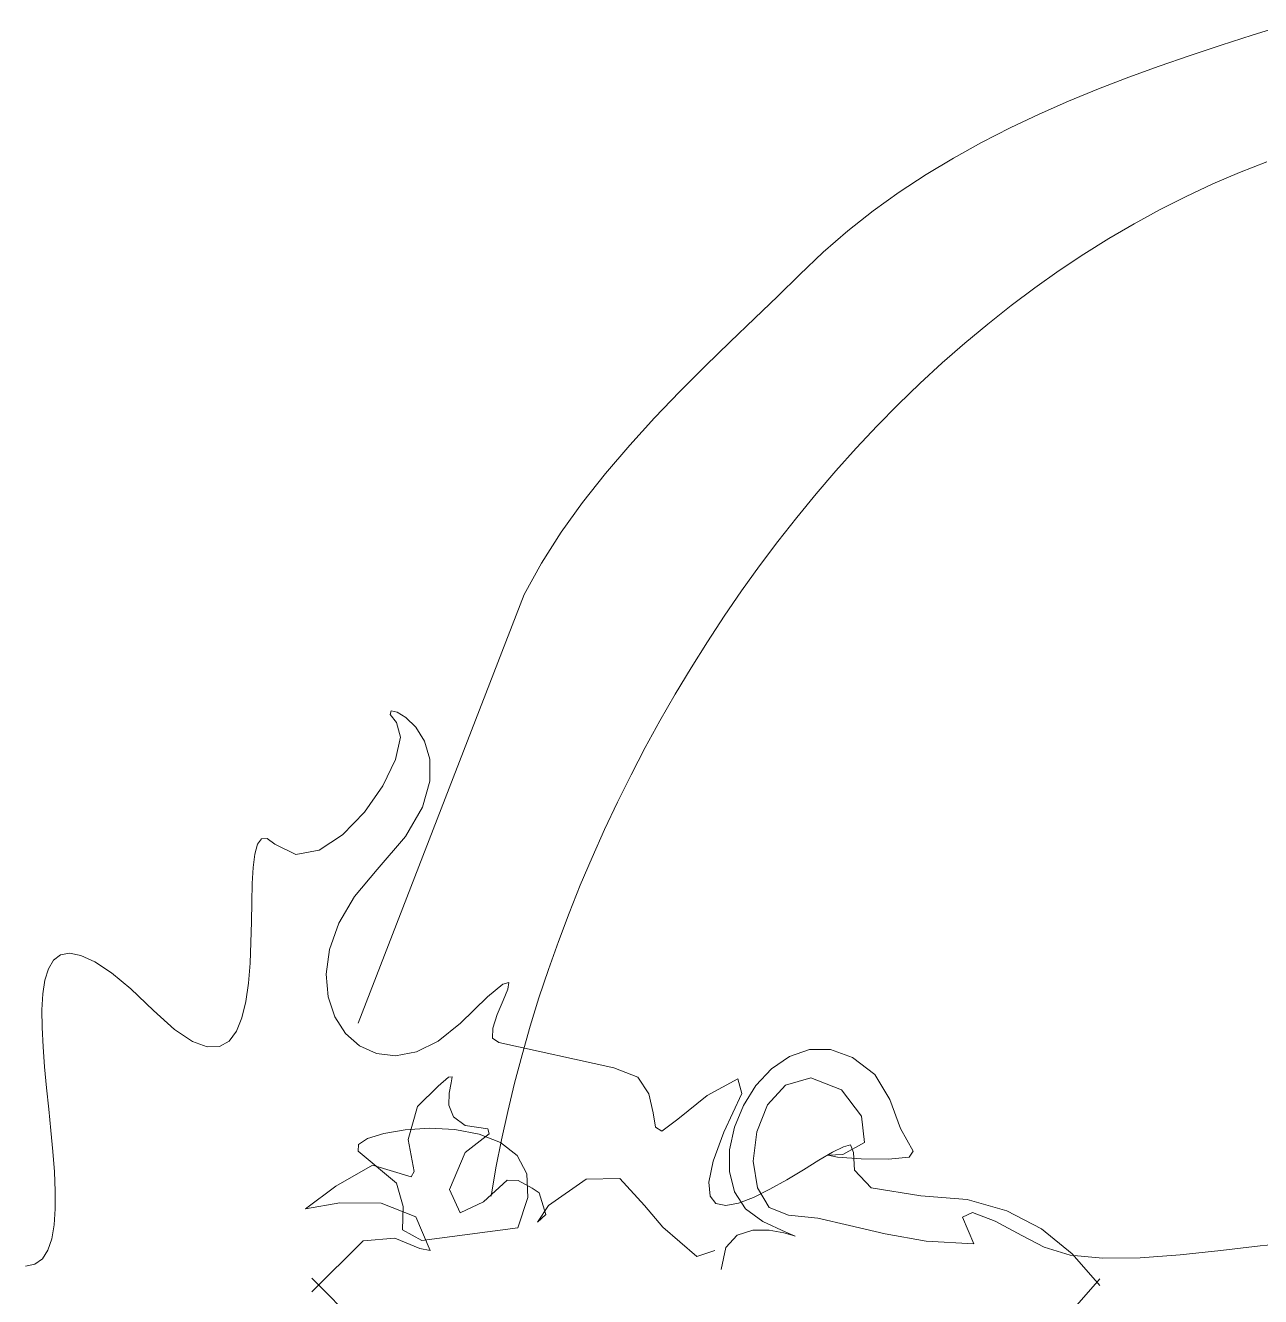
# Model space of a CAD drawing. Header units: centimetres. Extents: x 134057 to 145613, y 5028 to 39996.
# Drawn here: x 141001.5 to 141053.7, y 25234.6 to 25288.4 of the extents above; entities that cross this region are included whole.
import ezdxf

# ---------------------------------------------------------------- set-up
doc = ezdxf.new("R2010")
doc.units = ezdxf.units.CM
doc.layers.add('TEXT', color=3, linetype='Continuous', lineweight=20)

msp = doc.modelspace()

# ---------------------------------------------------------------- linework, layer by layer
at = {"layer": 'TEXT', "color": 2, "linetype": 'Continuous', "lineweight": 13}
for p, q in [((141054.703, 25288.416), (141053.379, 25288.004)), ((141053.379, 25288.004), (141052.06, 25287.582)), ((141050.747, 25287.147), (141049.443, 25286.695)), ((141052.06, 25287.582), (141050.747, 25287.147)), ((141049.443, 25286.695), (141048.151, 25286.224)), ((141048.151, 25286.224), (141046.871, 25285.729)), ((141046.871, 25285.729), (141045.605, 25285.209)), ((141045.605, 25285.209), (141044.357, 25284.659)), ((141044.357, 25284.659), (141043.128, 25284.076)), ((141043.128, 25284.076), (141041.919, 25283.458)), ((141041.919, 25283.458), (141040.733, 25282.8)), ((141040.733, 25282.8), (141039.572, 25282.101)), ((141052.841, 25282.194), (141053.993, 25282.646)), ((141052.841, 25282.194), (141053.993, 25282.646)), ((141039.572, 25282.101), (141038.438, 25281.356)), ((141050.582, 25281.18), (141051.704, 25281.705)), ((141050.582, 25281.18), (141051.704, 25281.705)), ((141051.704, 25281.705), (141052.841, 25282.194)), ((141051.704, 25281.705), (141052.841, 25282.194)), ((141038.438, 25281.356), (141037.332, 25280.562)), ((141049.476, 25280.619), (141050.582, 25281.18)), ((141049.476, 25280.619), (141050.582, 25281.18)), ((141048.384, 25280.023), (141049.476, 25280.619)), ((141048.384, 25280.023), (141049.476, 25280.619)), ((141037.332, 25280.562), (141036.258, 25279.717)), ((141036.258, 25279.717), (141035.216, 25278.816)), ((141047.309, 25279.394), (141048.384, 25280.023)), ((141047.309, 25279.394), (141048.384, 25280.023)), ((141046.25, 25278.732), (141047.309, 25279.394)), ((141046.25, 25278.732), (141047.309, 25279.394)), ((141035.216, 25278.816), (141034.209, 25277.858)), ((141045.207, 25278.038), (141046.25, 25278.732)), ((141045.207, 25278.038), (141046.25, 25278.732)), ((141044.181, 25277.313), (141045.207, 25278.038)), ((141044.181, 25277.313), (141045.207, 25278.038)), ((141034.209, 25277.858), (141033.293, 25276.955)), ((141033.293, 25276.955), (141032.313, 25276.009)), ((141043.172, 25276.559), (141044.181, 25277.313)), ((141043.172, 25276.559), (141044.181, 25277.313)), ((141042.181, 25275.776), (141043.172, 25276.559)), ((141042.181, 25275.776), (141043.172, 25276.559)), ((141032.313, 25276.009), (141031.286, 25275.019)), ((141041.207, 25274.965), (141042.181, 25275.776)), ((141041.207, 25274.965), (141042.181, 25275.776)), ((141031.286, 25275.019), (141030.228, 25273.987)), ((141040.252, 25274.127), (141041.207, 25274.965)), ((141040.252, 25274.127), (141041.207, 25274.965)), ((141030.228, 25273.987), (141029.156, 25272.914)), ((141039.315, 25273.263), (141040.252, 25274.127)), ((141039.315, 25273.263), (141040.252, 25274.127)), ((141038.396, 25272.374), (141039.315, 25273.263)), ((141038.396, 25272.374), (141039.315, 25273.263)), ((141029.156, 25272.914), (141028.084, 25271.8)), ((141037.497, 25271.461), (141038.396, 25272.374)), ((141037.497, 25271.461), (141038.396, 25272.374)), ((141028.084, 25271.8), (141027.029, 25270.647)), ((141036.617, 25270.526), (141037.497, 25271.461)), ((141036.617, 25270.526), (141037.497, 25271.461)), ((141027.029, 25270.647), (141026.007, 25269.455)), ((141035.757, 25269.568), (141036.617, 25270.526)), ((141035.757, 25269.568), (141036.617, 25270.526)), ((141026.007, 25269.455), (141025.034, 25268.226)), ((141034.917, 25268.588), (141035.757, 25269.568)), ((141034.917, 25268.588), (141035.757, 25269.568)), ((141034.097, 25267.589), (141034.917, 25268.588)), ((141034.097, 25267.589), (141034.917, 25268.588)), ((141025.034, 25268.226), (141024.126, 25266.959)), ((141033.298, 25266.571), (141034.097, 25267.589)), ((141033.298, 25266.571), (141034.097, 25267.589)), ((141024.126, 25266.959), (141023.298, 25265.658)), ((141032.52, 25265.534), (141033.298, 25266.571)), ((141032.52, 25265.534), (141033.298, 25266.571)), ((141023.298, 25265.658), (141022.568, 25264.321)), ((141031.763, 25264.48), (141032.52, 25265.534)), ((141031.763, 25264.48), (141032.52, 25265.534)), ((141031.028, 25263.41), (141031.763, 25264.48)), ((141031.028, 25263.41), (141031.763, 25264.48)), ((141022.568, 25264.321), (141015.529, 25246.182)), ((141030.315, 25262.324), (141031.028, 25263.41)), ((141030.315, 25262.324), (141031.028, 25263.41)), ((141029.624, 25261.224), (141030.315, 25262.324)), ((141029.624, 25261.224), (141030.315, 25262.324)), ((141028.956, 25260.11), (141029.624, 25261.224)), ((141028.956, 25260.11), (141029.624, 25261.224)), ((141028.31, 25258.984), (141028.956, 25260.11)), ((141028.31, 25258.984), (141028.956, 25260.11)), ((141016.929, 25259.396), (141016.89, 25259.25)), ((141016.89, 25259.25), (141017.153, 25258.906)), ((141017.181, 25259.351), (141016.929, 25259.396)), ((141017.558, 25259.12), (141017.181, 25259.351)), ((141017.974, 25258.706), (141017.558, 25259.12)), ((141017.153, 25258.906), (141017.332, 25258.286)), ((141018.339, 25258.116), (141017.974, 25258.706)), ((141027.688, 25257.847), (141028.31, 25258.984)), ((141027.688, 25257.847), (141028.31, 25258.984)), ((141017.332, 25258.286), (141017.111, 25257.341)), ((141018.567, 25257.353), (141018.339, 25258.116)), ((141027.089, 25256.698), (141027.688, 25257.847)), ((141027.089, 25256.698), (141027.688, 25257.847)), ((141017.111, 25257.341), (141016.572, 25256.232)), ((141018.569, 25256.423), (141018.567, 25257.353)), ((141018.257, 25255.331), (141018.569, 25256.423)), ((141026.515, 25255.541), (141027.089, 25256.698)), ((141026.515, 25255.541), (141027.089, 25256.698)), ((141016.572, 25256.232), (141015.799, 25255.116)), ((141017.544, 25254.082), (141018.257, 25255.331)), ((141025.964, 25254.374), (141026.515, 25255.541)), ((141025.964, 25254.374), (141026.515, 25255.541)), ((141015.799, 25255.116), (141014.874, 25254.153)), ((141025.439, 25253.2), (141025.964, 25254.374)), ((141025.439, 25253.2), (141025.964, 25254.374)), ((141011.277, 25253.754), (141011.162, 25253.342)), ((141011.449, 25253.982), (141011.277, 25253.754)), ((141011.688, 25253.995), (141011.449, 25253.982)), ((141012.009, 25253.763), (141011.688, 25253.995)), ((141012.896, 25253.317), (141012.009, 25253.763)), ((141014.874, 25254.153), (141013.879, 25253.5)), ((141016.341, 25252.68), (141017.544, 25254.082)), ((141011.162, 25253.342), (141011.091, 25252.777)), ((141013.879, 25253.5), (141012.896, 25253.317)), ((141024.937, 25252.02), (141025.439, 25253.2)), ((141024.937, 25252.02), (141025.439, 25253.2)), ((141011.091, 25252.777), (141011.052, 25252.089)), ((141015.375, 25251.545), (141016.341, 25252.68)), ((141011.052, 25252.089), (141011.031, 25251.308)), ((141024.462, 25250.833), (141024.937, 25252.02)), ((141024.462, 25250.833), (141024.937, 25252.02)), ((141011.031, 25251.308), (141011.017, 25250.466)), ((141014.711, 25250.411), (141015.375, 25251.545)), ((141024.011, 25249.642), (141024.462, 25250.833)), ((141024.011, 25249.642), (141024.462, 25250.833)), ((141011.017, 25250.466), (141010.998, 25249.593)), ((141014.321, 25249.306), (141014.711, 25250.411)), ((141010.998, 25249.593), (141010.96, 25248.72)), ((141023.587, 25248.447), (141024.011, 25249.642)), ((141023.587, 25248.447), (141024.011, 25249.642)), ((141002.938, 25249.069), (141002.64, 25248.846)), ((141003.322, 25249.142), (141002.938, 25249.069)), ((141003.803, 25249.05), (141003.322, 25249.142)), ((141004.389, 25248.776), (141003.803, 25249.05)), ((141014.181, 25248.258), (141014.321, 25249.306)), ((141002.422, 25248.486), (141002.273, 25248.007)), ((141002.64, 25248.846), (141002.422, 25248.486)), ((141005.089, 25248.308), (141004.389, 25248.776)), ((141010.96, 25248.72), (141010.892, 25247.877)), ((141023.188, 25247.249), (141023.587, 25248.447)), ((141023.188, 25247.249), (141023.587, 25248.447)), ((141002.273, 25248.007), (141002.185, 25247.422)), ((141005.911, 25247.628), (141005.089, 25248.308)), ((141010.892, 25247.877), (141010.781, 25247.096)), ((141014.264, 25247.297), (141014.181, 25248.258)), ((141021.656, 25247.826), (141021.012, 25247.295)), ((141021.906, 25247.897), (141021.656, 25247.826)), ((141021.875, 25247.626), (141021.906, 25247.897)), ((141002.185, 25247.422), (141002.149, 25246.746)), ((141006.865, 25246.723), (141005.911, 25247.628)), ((141014.544, 25246.451), (141014.264, 25247.297)), ((141021.012, 25247.295), (141019.86, 25246.182)), ((141021.676, 25247.135), (141021.875, 25247.626)), ((141022.816, 25246.049), (141023.188, 25247.249)), ((141022.816, 25246.049), (141023.188, 25247.249)), ((141002.149, 25246.746), (141002.156, 25245.996)), ((141007.765, 25245.912), (141006.865, 25246.723)), ((141010.781, 25247.096), (141010.615, 25246.406)), ((141021.425, 25246.543), (141021.676, 25247.135)), ((141010.615, 25246.406), (141010.381, 25245.839)), ((141014.996, 25245.75), (141014.544, 25246.451)), ((141019.86, 25246.182), (141018.923, 25245.413)), ((141021.233, 25245.971), (141021.425, 25246.543)), ((141002.156, 25245.996), (141002.198, 25245.184)), ((141008.522, 25245.407), (141007.765, 25245.912)), ((141010.381, 25245.839), (141010.068, 25245.425)), ((141015.594, 25245.221), (141014.996, 25245.75)), ((141021.215, 25245.54), (141021.233, 25245.971)), ((141022.471, 25244.848), (141022.816, 25246.049)), ((141022.471, 25244.848), (141022.816, 25246.049)), ((141002.198, 25245.184), (141002.265, 25244.327)), ((141009.15, 25245.178), (141008.522, 25245.407)), ((141009.661, 25245.194), (141009.15, 25245.178)), ((141010.068, 25245.425), (141009.661, 25245.194)), ((141016.311, 25244.894), (141015.594, 25245.221)), ((141018.923, 25245.413), (141018.001, 25244.961)), ((141021.485, 25245.37), (141021.215, 25245.54)), ((141026.358, 25244.287), (141021.485, 25245.37)), ((141017.122, 25244.798), (141016.311, 25244.894)), ((141018.001, 25244.961), (141017.122, 25244.798)), ((141022.153, 25243.648), (141022.471, 25244.848)), ((141022.153, 25243.648), (141022.471, 25244.848)), ((141033.03, 25244.245), (141033.791, 25244.772)), ((141033.03, 25244.245), (141033.791, 25244.772)), ((141033.791, 25244.772), (141034.633, 25245.063)), ((141033.791, 25244.772), (141034.633, 25245.063)), ((141034.633, 25245.063), (141035.531, 25245.067)), ((141034.633, 25245.063), (141035.531, 25245.067)), ((141035.531, 25245.067), (141036.463, 25244.733)), ((141035.531, 25245.067), (141036.463, 25244.733)), ((141036.463, 25244.733), (141037.403, 25244.008)), ((141036.463, 25244.733), (141037.403, 25244.008)), ((141002.265, 25244.327), (141002.349, 25243.44)), ((141027.367, 25243.901), (141026.358, 25244.287)), ((141032.372, 25243.536), (141033.03, 25244.245)), ((141032.372, 25243.536), (141033.03, 25244.245)), ((141018.046, 25242.655), (141018.919, 25243.513)), ((141018.046, 25242.655), (141018.919, 25243.513)), ((141018.919, 25243.513), (141019.365, 25243.9)), ((141018.919, 25243.513), (141019.365, 25243.9)), ((141019.365, 25243.9), (141019.51, 25243.913)), ((141019.365, 25243.9), (141019.51, 25243.913)), ((141019.477, 25243.652), (141019.392, 25243.216)), ((141019.477, 25243.652), (141019.392, 25243.216)), ((141019.51, 25243.913), (141019.477, 25243.652)), ((141019.51, 25243.913), (141019.477, 25243.652)), ((141021.863, 25242.448), (141022.153, 25243.648)), ((141021.863, 25242.448), (141022.153, 25243.648)), ((141027.842, 25243.184), (141027.367, 25243.901)), ((141031.612, 25243.826), (141030.309, 25243.124)), ((141031.773, 25243.204), (141031.612, 25243.826)), ((141031.842, 25242.694), (141032.372, 25243.536)), ((141031.842, 25242.694), (141032.372, 25243.536)), ((141033.627, 25243.55), (141032.862, 25242.719)), ((141033.627, 25243.55), (141032.862, 25242.719)), ((141034.696, 25243.873), (141033.627, 25243.55)), ((141034.696, 25243.873), (141033.627, 25243.55)), ((141035.992, 25243.365), (141034.696, 25243.873)), ((141035.992, 25243.365), (141034.696, 25243.873)), ((141037.403, 25244.008), (141038.035, 25242.955)), ((141037.403, 25244.008), (141038.035, 25242.955)), ((141002.349, 25243.44), (141002.441, 25242.538)), ((141019.392, 25243.216), (141019.379, 25242.705)), ((141019.392, 25243.216), (141019.379, 25242.705)), ((141028.016, 25242.392), (141027.842, 25243.184)), ((141030.309, 25243.124), (141029.065, 25242.121)), ((141031.016, 25241.573), (141031.773, 25243.204)), ((141036.845, 25242.248), (141035.992, 25243.365)), ((141036.845, 25242.248), (141035.992, 25243.365)), ((141038.035, 25242.955), (141038.486, 25241.722)), ((141038.035, 25242.955), (141038.486, 25241.722)), ((141002.441, 25242.538), (141002.532, 25241.635)), ((141017.645, 25241.251), (141018.046, 25242.655)), ((141017.645, 25241.251), (141018.046, 25242.655)), ((141019.379, 25242.705), (141019.564, 25242.217)), ((141019.379, 25242.705), (141019.564, 25242.217)), ((141021.6, 25241.25), (141021.863, 25242.448)), ((141021.6, 25241.25), (141021.863, 25242.448)), ((141031.463, 25241.773), (141031.842, 25242.694)), ((141031.463, 25241.773), (141031.842, 25242.694)), ((141032.862, 25242.719), (141032.405, 25241.582)), ((141032.862, 25242.719), (141032.405, 25241.582)), ((141019.564, 25242.217), (141020.07, 25241.851)), ((141019.564, 25242.217), (141020.07, 25241.851)), ((141028.123, 25241.78), (141028.016, 25242.392)), ((141029.065, 25242.121), (141028.395, 25241.605)), ((141036.961, 25241.132), (141036.845, 25242.248)), ((141036.961, 25241.132), (141036.845, 25242.248)), ((141002.532, 25241.635), (141002.614, 25240.747)), ((141016.624, 25241.516), (141015.936, 25241.297)), ((141017.524, 25241.67), (141016.624, 25241.516)), ((141018.552, 25241.733), (141017.524, 25241.67)), ((141019.624, 25241.681), (141018.552, 25241.733)), ((141020.656, 25241.488), (141019.624, 25241.681)), ((141021.084, 25241.491), (141020.061, 25240.704)), ((141021.084, 25241.491), (141020.061, 25240.704)), ((141020.07, 25241.851), (141021.024, 25241.707)), ((141020.07, 25241.851), (141021.024, 25241.707)), ((141021.565, 25241.128), (141020.656, 25241.488)), ((141021.024, 25241.707), (141021.084, 25241.491)), ((141021.024, 25241.707), (141021.084, 25241.491)), ((141028.395, 25241.605), (141028.123, 25241.78)), ((141030.563, 25240.333), (141031.016, 25241.573)), ((141031.259, 25240.824), (141031.463, 25241.773)), ((141031.259, 25240.824), (141031.463, 25241.773)), ((141032.405, 25241.582), (141032.26, 25240.343)), ((141032.405, 25241.582), (141032.26, 25240.343)), ((141038.486, 25241.722), (141039.027, 25240.759)), ((141038.486, 25241.722), (141039.027, 25240.759)), ((141015.543, 25241.039), (141015.529, 25240.767)), ((141015.936, 25241.297), (141015.543, 25241.039)), ((141017.905, 25239.907), (141017.645, 25241.251)), ((141017.905, 25239.907), (141017.645, 25241.251)), ((141021.365, 25240.055), (141021.6, 25241.25)), ((141021.365, 25240.055), (141021.6, 25241.25)), ((141022.267, 25240.577), (141021.565, 25241.128)), ((141031.254, 25239.898), (141031.259, 25240.824)), ((141031.254, 25239.898), (141031.259, 25240.824)), ((141036.071, 25240.951), (141035.613, 25240.718)), ((141036.049, 25240.624), (141036.961, 25241.132)), ((141036.049, 25240.624), (141036.961, 25241.132)), ((141036.375, 25241.038), (141036.071, 25240.951)), ((141036.498, 25240.7), (141036.375, 25241.038)), ((141002.614, 25240.747), (141002.677, 25239.889)), ((141015.529, 25240.767), (141017.153, 25239.414)), ((141020.061, 25240.704), (141019.399, 25239.135)), ((141020.061, 25240.704), (141019.399, 25239.135)), ((141022.679, 25239.808), (141022.267, 25240.577)), ((141030.38, 25239.444), (141030.563, 25240.333)), ((141032.26, 25240.343), (141032.432, 25239.206)), ((141032.26, 25240.343), (141032.432, 25239.206)), ((141035.039, 25240.38), (141034.382, 25239.978)), ((141035.613, 25240.718), (141035.039, 25240.38)), ((141035.424, 25240.587), (141036.049, 25240.624)), ((141035.424, 25240.587), (141036.049, 25240.624)), ((141035.829, 25240.509), (141035.424, 25240.587)), ((141035.829, 25240.509), (141035.424, 25240.587)), ((141036.828, 25240.438), (141035.829, 25240.509)), ((141036.828, 25240.438), (141035.829, 25240.509)), ((141036.544, 25239.955), (141036.498, 25240.7)), ((141037.985, 25240.423), (141036.828, 25240.438)), ((141037.985, 25240.423), (141036.828, 25240.438)), ((141038.863, 25240.514), (141037.985, 25240.423)), ((141038.863, 25240.514), (141037.985, 25240.423)), ((141039.027, 25240.759), (141038.863, 25240.514)), ((141039.027, 25240.759), (141038.863, 25240.514)), ((141002.677, 25239.889), (141002.712, 25239.075)), ((141014.586, 25239.275), (141016.136, 25240.168)), ((141014.586, 25239.275), (141016.136, 25240.168)), ((141016.136, 25240.168), (141017.775, 25239.676)), ((141016.136, 25240.168), (141017.775, 25239.676)), ((141017.775, 25239.676), (141017.905, 25239.907)), ((141017.775, 25239.676), (141017.905, 25239.907)), ((141021.159, 25238.864), (141021.365, 25240.055)), ((141021.159, 25238.864), (141021.365, 25240.055)), ((141022.717, 25238.797), (141022.679, 25239.808)), ((141031.471, 25239.048), (141031.254, 25239.898)), ((141031.471, 25239.048), (141031.254, 25239.898)), ((141034.382, 25239.978), (141033.678, 25239.554)), ((141037.251, 25239.211), (141036.544, 25239.955)), ((141013.308, 25238.323), (141014.586, 25239.275)), ((141013.308, 25238.323), (141014.586, 25239.275)), ((141017.153, 25239.414), (141017.434, 25238.421)), ((141020.843, 25238.624), (141021.836, 25239.541)), ((141020.843, 25238.624), (141021.836, 25239.541)), ((141021.836, 25239.541), (141022.307, 25239.521)), ((141021.836, 25239.541), (141022.307, 25239.521)), ((141022.307, 25239.521), (141022.899, 25239.2)), ((141022.307, 25239.521), (141022.899, 25239.2)), ((141022.899, 25239.2), (141023.19, 25239)), ((141022.899, 25239.2), (141023.19, 25239)), ((141023.596, 25238.458), (141025.19, 25239.571)), ((141023.596, 25238.458), (141025.19, 25239.571)), ((141025.19, 25239.571), (141026.604, 25239.601)), ((141025.19, 25239.571), (141026.604, 25239.601)), ((141026.604, 25239.601), (141027.657, 25238.458)), ((141026.604, 25239.601), (141027.657, 25238.458)), ((141030.43, 25238.864), (141030.38, 25239.444)), ((141032.432, 25239.206), (141032.927, 25238.374)), ((141032.432, 25239.206), (141032.927, 25238.374)), ((141033.678, 25239.554), (141032.962, 25239.149)), ((141039.353, 25238.872), (141037.251, 25239.211)), ((141002.712, 25239.075), (141002.711, 25238.321)), ((141019.399, 25239.135), (141019.851, 25238.157)), ((141019.399, 25239.135), (141019.851, 25238.157)), ((141022.297, 25237.518), (141022.717, 25238.797)), ((141023.19, 25239), (141023.475, 25238.077)), ((141023.19, 25239), (141023.475, 25238.077)), ((141030.68, 25238.551), (141030.43, 25238.864)), ((141031.933, 25238.325), (141031.471, 25239.048)), ((141031.933, 25238.325), (141031.471, 25239.048)), ((141032.269, 25238.805), (141031.634, 25238.563)), ((141032.962, 25239.149), (141032.269, 25238.805)), ((141041.311, 25238.712), (141039.353, 25238.872)), ((141042.996, 25238.24), (141041.311, 25238.712)), ((141002.711, 25238.321), (141002.665, 25237.642)), ((141014.761, 25238.581), (141013.308, 25238.323)), ((141014.761, 25238.581), (141013.308, 25238.323)), ((141016.506, 25238.56), (141014.761, 25238.581)), ((141016.506, 25238.56), (141014.761, 25238.581)), ((141017.972, 25237.98), (141016.506, 25238.56)), ((141017.972, 25237.98), (141016.506, 25238.56)), ((141017.434, 25238.421), (141017.414, 25237.428)), ((141019.851, 25238.157), (141020.843, 25238.624)), ((141019.851, 25238.157), (141020.843, 25238.624)), ((141023.129, 25237.756), (141023.596, 25238.458)), ((141023.129, 25237.756), (141023.596, 25238.458)), ((141027.657, 25238.458), (141028.429, 25237.546)), ((141027.657, 25238.458), (141028.429, 25237.546)), ((141031.093, 25238.465), (141030.68, 25238.551)), ((141031.634, 25238.563), (141031.093, 25238.465)), ((141032.665, 25237.781), (141031.933, 25238.325)), ((141032.665, 25237.781), (141031.933, 25238.325)), ((141032.927, 25238.374), (141033.748, 25238.052)), ((141032.927, 25238.374), (141033.748, 25238.052)), ((141041.116, 25237.963), (141041.537, 25238.17)), ((141041.116, 25237.963), (141041.537, 25238.17)), ((141041.537, 25238.17), (141042.496, 25237.799)), ((141041.537, 25238.17), (141042.496, 25237.799)), ((141044.46, 25237.469), (141042.996, 25238.24)), ((141002.665, 25237.642), (141002.565, 25237.053)), ((141018.587, 25236.563), (141017.972, 25237.98)), ((141018.587, 25236.563), (141017.972, 25237.98)), ((141023.475, 25238.077), (141023.129, 25237.756)), ((141023.475, 25238.077), (141023.129, 25237.756)), ((141033.639, 25237.328), (141032.665, 25237.781)), ((141033.639, 25237.328), (141032.665, 25237.781)), ((141033.748, 25238.052), (141034.994, 25237.925)), ((141033.748, 25238.052), (141034.994, 25237.925)), ((141034.994, 25237.925), (141036.336, 25237.623)), ((141034.994, 25237.925), (141036.336, 25237.623)), ((141036.336, 25237.623), (141037.842, 25237.263)), ((141036.336, 25237.623), (141037.842, 25237.263)), ((141041.599, 25236.834), (141041.116, 25237.963)), ((141041.599, 25236.834), (141041.116, 25237.963)), ((141042.496, 25237.799), (141043.631, 25237.193)), ((141042.496, 25237.799), (141043.631, 25237.193)), ((141002.565, 25237.053), (141002.403, 25236.568)), ((141015.744, 25236.969), (141017.083, 25237.074)), ((141015.744, 25236.969), (141017.083, 25237.074)), ((141017.083, 25237.074), (141018.151, 25236.638)), ((141017.083, 25237.074), (141018.151, 25236.638)), ((141017.414, 25237.428), (141018.236, 25236.977)), ((141018.236, 25236.977), (141022.297, 25237.518)), ((141028.429, 25237.546), (141029.863, 25236.302)), ((141028.429, 25237.546), (141029.863, 25236.302)), ((141031.095, 25236.685), (141031.58, 25237.208)), ((141031.095, 25236.685), (141031.58, 25237.208)), ((141031.58, 25237.208), (141032.234, 25237.42)), ((141031.58, 25237.208), (141032.234, 25237.42)), ((141032.234, 25237.42), (141032.932, 25237.422)), ((141032.234, 25237.42), (141032.932, 25237.422)), ((141032.932, 25237.422), (141033.547, 25237.313)), ((141032.932, 25237.422), (141033.547, 25237.313)), ((141033.547, 25237.313), (141033.954, 25237.195)), ((141033.547, 25237.313), (141033.954, 25237.195)), ((141034.026, 25237.166), (141033.639, 25237.328)), ((141034.026, 25237.166), (141033.639, 25237.328)), ((141033.954, 25237.195), (141034.026, 25237.166)), ((141033.954, 25237.195), (141034.026, 25237.166)), ((141037.842, 25237.263), (141039.574, 25236.96)), ((141037.842, 25237.263), (141039.574, 25236.96)), ((141043.631, 25237.193), (141044.577, 25236.698)), ((141043.631, 25237.193), (141044.577, 25236.698)), ((141045.755, 25236.412), (141044.46, 25237.469)), ((141002.403, 25236.568), (141002.169, 25236.204)), ((141013.579, 25234.803), (141015.744, 25236.969)), ((141013.579, 25234.803), (141015.744, 25236.969)), ((141018.151, 25236.638), (141018.587, 25236.563)), ((141018.151, 25236.638), (141018.587, 25236.563)), ((141029.863, 25236.302), (141030.635, 25236.563)), ((141029.863, 25236.302), (141030.635, 25236.563)), ((141030.905, 25235.751), (141031.095, 25236.685)), ((141030.905, 25235.751), (141031.095, 25236.685)), ((141039.574, 25236.96), (141041.599, 25236.834)), ((141039.574, 25236.96), (141041.599, 25236.834)), ((141044.577, 25236.698), (141045.667, 25236.36)), ((141044.577, 25236.698), (141045.667, 25236.36)), ((141050.331, 25236.377), (141052.054, 25236.562)), ((141050.331, 25236.377), (141052.054, 25236.562)), ((141052.054, 25236.562), (141053.715, 25236.755)), ((141052.054, 25236.562), (141053.715, 25236.755)), ((141053.715, 25236.755), (141055.223, 25236.907)), ((141053.715, 25236.755), (141055.223, 25236.907)), ((141001.854, 25235.974), (141001.451, 25235.894)), ((141002.169, 25236.204), (141001.854, 25235.974)), ((141045.667, 25236.36), (141047.048, 25236.227)), ((141045.667, 25236.36), (141047.048, 25236.227)), ((141046.934, 25235.082), (141045.755, 25236.412)), ((141047.048, 25236.227), (141048.632, 25236.249)), ((141047.048, 25236.227), (141048.632, 25236.249)), ((141048.632, 25236.249), (141050.331, 25236.377)), ((141048.632, 25236.249), (141050.331, 25236.377)), ((141013.579, 25235.381), (141015.744, 25233.215)), ((141013.579, 25235.381), (141015.744, 25233.215)), ((141046.934, 25235.353), (141045.755, 25234.023))]:
    msp.add_line(p, q, dxfattribs=at)

doc.saveas('drawing.dxf')
